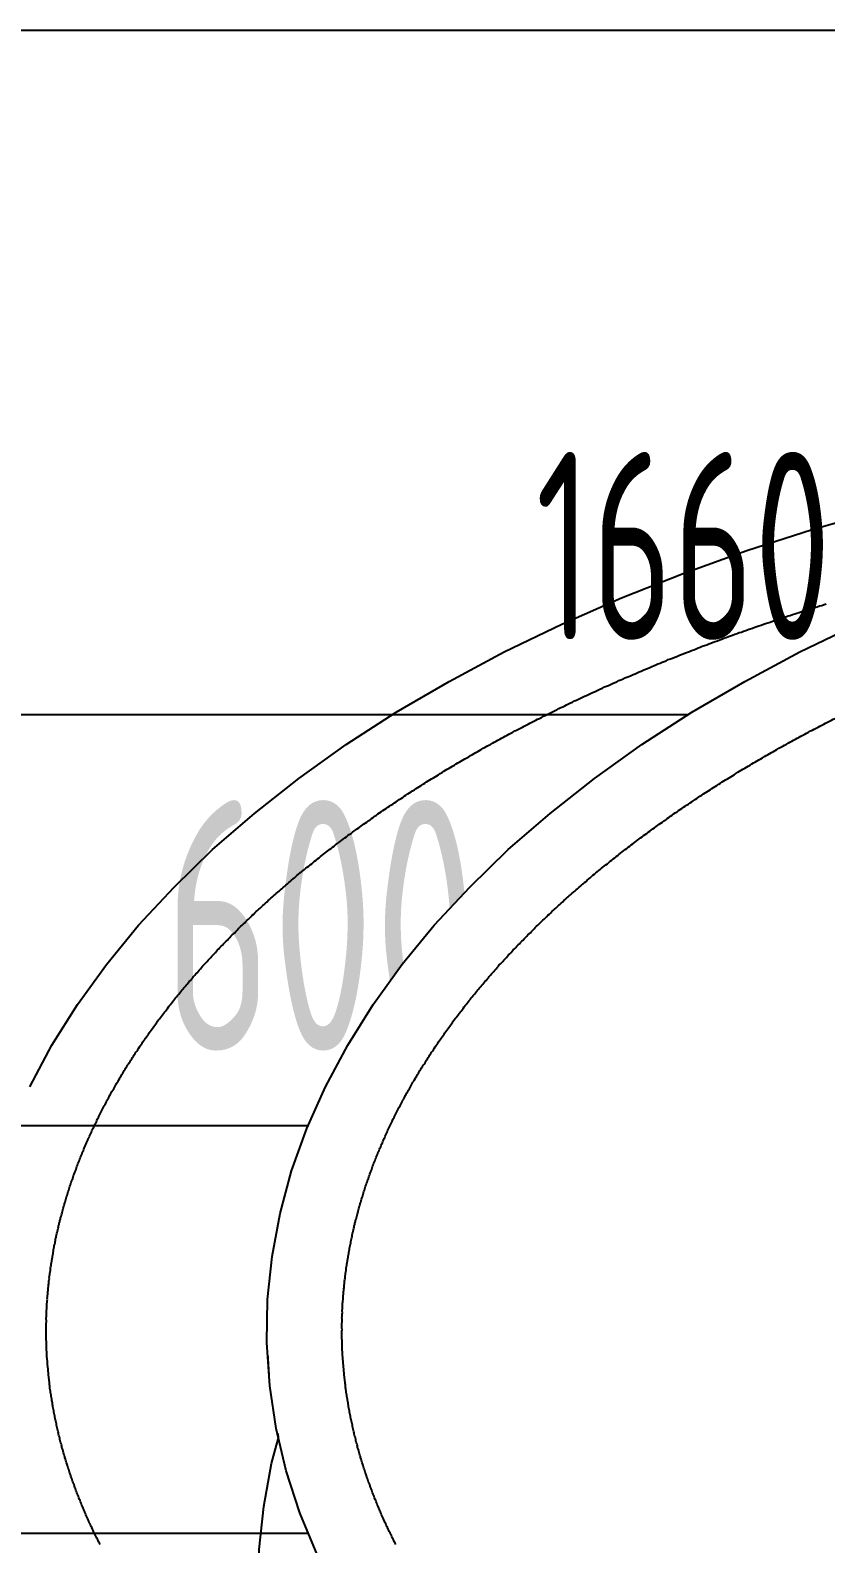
# Model space of a CAD drawing. Header units: millimetres. Extents: x -187744 to 2148, y -49419 to 6550.
# Drawn here: x -7731 to -7414, y -13416 to -12811 of the extents above; entities that cross this region are included whole.
import ezdxf

# ---------------------------------------------------------------- set-up
doc = ezdxf.new("R2010")
doc.units = ezdxf.units.MM
doc.header["$LTSCALE"] = 1000
doc.header["$MEASUREMENT"] = 0
doc.set_wipeout_variables(frame=1)
doc.linetypes.add('DASH', pattern=[0.35, 0.25, -0.1])
doc.layers.get('Defpoints').update_dxf_attribs({"color": 136})
for name, color, linetype in [('BS-FURN', 250, 'DASH'), ('FC-DIM-1', 50, 'Continuous'), ('FC-FLOOR', 138, 'Continuous'), ('FF-FURN', 51, 'Continuous'), ('RC-DIM-2', 50, 'Continuous')]:
    doc.layers.add(name, color=color, linetype=linetype)
doc.styles.add('H-DIM', font='archs.shx', dxfattribs={"width": 0.7})
doc.dimstyles.new('H_DIM_1', dxfattribs={"dimscale": 0, "dimtxt": 2.5, "dimasz": 0.8, "dimexe": 2, "dimexo": 1.5, "dimgap": 0.6, "dimtad": 1, "dimdec": 0, "dimzin": 12, "dimdsep": 46, "dimtxsty": 'H-DIM', "dimblk": 'ARCHTICK', "dimcen": 0.125, "dimclrd": 44, "dimclre": 44, "dimclrt": 50, "dimadec": 0, "dimazin": 0, "dimtfac": 1, "dimtdec": 0, "dimtix": 1, "dimtmove": 2, "dimatfit": 3, "dimldrblk": 'ARCHTICK', "dimfxl": 1, "dimtvp": 1, "dimtolj": 1, "dimtzin": 0, "dimarcsym": 0})

# ---------------------------------------------------------------- blocks, each defined once
blk = doc.blocks.new('fdgfdsgf')
blk.add_wipeout([(90771.3, 14802.8), (90736.93, 14802.73), (90668.6, 14799.2), (90610.8, 14792.5), (90554.5, 14782.5), (90500.1, 14769.4), (90473.8, 14761.7), (90399.2, 14734.1), (90376, 14723.5), (90332.3, 14700.5), (90312, 14688), (90283.75, 14668.25), (90257.7, 14647.4), (90234.7, 14625.45), (90220.8, 14610.3), (90191.7, 14570.9), (90178.5, 14546.3), (90168.1, 14521.3), (90161.3, 14495.8), (90156.95, 14461.6), (90161.3, 14410.15), (90168.1, 14384.7), (90178.5, 14359.65), (90187.05, 14343.25), (90202.3, 14319.1), (90214.2, 14303.3), (90220.8, 14295.65), (90234.7, 14280.55), (90249.85, 14265.8), (90283.75, 14237.75), (90332.3, 14205.5), (90364.85, 14188.05), (90387.6, 14177.15), (90423.3, 14162), (90473.8, 14144.3), (90513.55, 14133.1), (90568.45, 14120.8), (90625.15, 14111.6), (90683.2, 14105.75), (90712.5, 14104.05), (90756.6, 14103), (90786, 14103.4), (90830, 14105.75), (90873.6, 14109.7), (90916.6, 14115.8), (90958.7, 14123.5), (90999.65, 14133.1), (91052.25, 14148.55), (91089.9, 14162), (91125.6, 14177.15), (91154.94, 14191.39), (91180.9, 14205.5), (91210.8, 14224.45), (91238.5, 14244.5), (91255.5, 14258.5), (91278.45, 14280.55), (91299, 14303.3), (91310.9, 14319.1), (91330.8, 14351.4), (91347.6, 14393.15), (91355.9, 14435.8), (91355.9, 14470.2), (91345.1, 14521.3), (91326.15, 14562.75), (91310.9, 14586.9), (91285.7, 14618), (91238.5, 14661.5), (91210.8, 14681.5), (91180.17, 14700.9), (91125.6, 14728.8), (91065.1, 14753.2), (91013.1, 14769.4), (90916.6, 14790.2), (90859.1, 14797.75), (90805.18, 14801.75), (90756.6, 14803)])
blk.add_polyline3d([(90174.6, 14538, 0), (90168.1, 14521.3, 0), (90163.1, 14504.3, 0), (90159.5, 14487.3, 0), (90157.3, 14470.2, 0), (90156.6, 14453, 0), (90157.3, 14435.8, 0), (90159.5, 14418.7, 0), (90163.1, 14401.6, 0), (90168.1, 14384.7, 0), (90174.6, 14367.9, 0), (90182.4, 14351.4, 0), (90191.7, 14335.1, 0), (90202.3, 14319.1, 0), (90214.2, 14303.3, 0), (90227.4, 14288, 0), (90242, 14273.1, 0), (90257.7, 14258.5, 0), (90274.7, 14244.5, 0), (90292.8, 14231, 0), (90312, 14217.9, 0), (90332.3, 14205.5, 0), (90353.7, 14193.7, 0), (90376, 14182.4, 0), (90399.2, 14171.9, 0)])
at = {"color": 57}
blk.add_polyline3d([(90206.1, 14534.8, 0), (90205.8, 14534.3, 0), (90205.6, 14533.8, 0), (90205.3, 14533.2, 0), (90205.1, 14532.7, 0), (90204.8, 14532.2, 0), (90204.6, 14531.7, 0), (90204.4, 14531.2, 0), (90204.1, 14530.6, 0), (90203.9, 14530.1, 0), (90203.6, 14529.6, 0), (90203.4, 14529.1, 0), (90203.2, 14528.6, 0), (90202.9, 14528, 0), (90202.7, 14527.5, 0), (90202.5, 14527, 0), (90202.3, 14526.5, 0), (90202, 14526, 0), (90201.8, 14525.4, 0), (90201.6, 14524.9, 0), (90201.4, 14524.4, 0), (90201.2, 14523.9, 0), (90200.9, 14523.4, 0), (90200.7, 14522.8, 0), (90200.5, 14522.3, 0), (90200.3, 14521.8, 0), (90200.1, 14521.3, 0), (90199.9, 14520.7, 0), (90199.7, 14520.2, 0), (90199.5, 14519.7, 0), (90199.3, 14519.2, 0), (90199.1, 14518.7, 0), (90198.9, 14518.1, 0), (90198.7, 14517.6, 0), (90198.5, 14517.1, 0), (90198.3, 14516.6, 0), (90198.1, 14516, 0), (90197.9, 14515.5, 0), (90197.7, 14515, 0), (90197.5, 14514.5, 0), (90197.3, 14514, 0), (90197.2, 14513.4, 0), (90197, 14512.9, 0), (90196.8, 14512.4, 0), (90196.6, 14511.9, 0), (90196.4, 14511.3, 0), (90196.3, 14510.8, 0), (90196.1, 14510.3, 0), (90195.9, 14509.8, 0), (90195.7, 14509.3, 0), (90195.6, 14508.7, 0), (90195.4, 14508.2, 0), (90195.2, 14507.7, 0), (90195.1, 14507.2, 0), (90194.9, 14506.6, 0), (90194.7, 14506.1, 0), (90194.6, 14505.6, 0), (90194.4, 14505.1, 0), (90194.3, 14504.6, 0), (90194.1, 14504, 0), (90194, 14503.5, 0), (90193.8, 14503, 0), (90193.7, 14502.5, 0), (90193.5, 14501.9, 0), (90193.4, 14501.4, 0), (90193.2, 14500.9, 0), (90193.1, 14500.4, 0), (90192.9, 14499.8, 0), (90192.8, 14499.3, 0), (90192.6, 14498.8, 0), (90192.5, 14498.3, 0), (90192.4, 14497.8, 0), (90192.2, 14497.2, 0), (90192.1, 14496.7, 0), (90192, 14496.2, 0), (90191.8, 14495.7, 0), (90191.7, 14495.1, 0), (90191.6, 14494.6, 0), (90191.5, 14494.1, 0), (90191.3, 14493.6, 0), (90191.2, 14493, 0), (90191.1, 14492.5, 0), (90191, 14492, 0), (90190.9, 14491.5, 0), (90190.7, 14490.9, 0), (90190.6, 14490.4, 0), (90190.5, 14489.9, 0), (90190.4, 14489.4, 0), (90190.3, 14488.9, 0), (90190.2, 14488.3, 0), (90190.1, 14487.8, 0), (90190, 14487.3, 0), (90189.9, 14486.8, 0), (90189.8, 14486.2, 0), (90189.7, 14485.7, 0), (90189.6, 14485.2, 0), (90189.5, 14484.7, 0), (90189.4, 14484.1, 0), (90189.3, 14483.6, 0), (90189.2, 14483.1, 0), (90189.1, 14482.6, 0), (90189, 14482.1, 0), (90188.9, 14481.5, 0), (90188.9, 14481, 0), (90188.8, 14480.5, 0), (90188.7, 14480, 0), (90188.6, 14479.4, 0), (90188.5, 14478.9, 0), (90188.4, 14478.4, 0), (90188.4, 14477.9, 0), (90188.3, 14477.3, 0), (90188.2, 14476.8, 0), (90188.2, 14476.3, 0), (90188.1, 14475.8, 0), (90188, 14475.2, 0), (90188, 14474.7, 0), (90187.9, 14474.2, 0), (90187.8, 14473.7, 0), (90187.8, 14473.1, 0), (90187.7, 14472.6, 0), (90187.6, 14472.1, 0), (90187.6, 14471.6, 0), (90187.5, 14471.1, 0), (90187.5, 14470.5, 0), (90187.4, 14470, 0), (90187.4, 14469.5, 0), (90187.3, 14469, 0), (90187.3, 14468.4, 0), (90187.2, 14467.9, 0), (90187.2, 14467.4, 0), (90187.1, 14466.9, 0), (90187.1, 14466.3, 0), (90187.1, 14465.8, 0), (90187, 14465.3, 0), (90187, 14464.8, 0), (90187, 14464.2, 0), (90186.9, 14463.7, 0), (90186.9, 14463.2, 0), (90186.9, 14462.7, 0), (90186.8, 14462.2, 0), (90186.8, 14461.6, 0), (90186.8, 14461.1, 0), (90186.8, 14460.6, 0), (90186.7, 14460.1, 0), (90186.7, 14459.5, 0), (90186.7, 14459, 0), (90186.7, 14458.5, 0), (90186.7, 14458, 0), (90186.7, 14457.4, 0), (90186.6, 14456.9, 0), (90186.6, 14456.4, 0), (90186.6, 14455.9, 0), (90186.6, 14455.3, 0), (90186.6, 14454.8, 0), (90186.6, 14454.3, 0), (90186.6, 14453.8, 0), (90186.6, 14453.3, 0), (90186.6, 14452.7, 0), (90186.6, 14452.2, 0), (90186.6, 14451.7, 0), (90186.6, 14451.2, 0), (90186.6, 14450.6, 0), (90186.6, 14450.1, 0), (90186.6, 14449.6, 0), (90186.6, 14449.1, 0), (90186.7, 14448.5, 0), (90186.7, 14448, 0), (90186.7, 14447.5, 0), (90186.7, 14447, 0), (90186.7, 14446.4, 0), (90186.7, 14445.9, 0), (90186.8, 14445.4, 0), (90186.8, 14444.9, 0), (90186.8, 14444.4, 0), (90186.8, 14443.8, 0), (90186.9, 14443.3, 0), (90186.9, 14442.8, 0), (90186.9, 14442.3, 0), (90187, 14441.7, 0), (90187, 14441.2, 0), (90187, 14440.7, 0), (90187.1, 14440.2, 0), (90187.1, 14439.6, 0), (90187.1, 14439.1, 0), (90187.2, 14438.6, 0), (90187.2, 14438.1, 0), (90187.3, 14437.5, 0), (90187.3, 14437, 0), (90187.4, 14436.5, 0), (90187.4, 14436, 0), (90187.5, 14435.5, 0), (90187.5, 14434.9, 0), (90187.6, 14434.4, 0), (90187.6, 14433.9, 0), (90187.7, 14433.4, 0), (90187.8, 14432.8, 0), (90187.8, 14432.3, 0), (90187.9, 14431.8, 0), (90188, 14431.3, 0), (90188, 14430.7, 0), (90188.1, 14430.2, 0), (90188.2, 14429.7, 0), (90188.2, 14429.2, 0), (90188.3, 14428.6, 0), (90188.4, 14428.1, 0), (90188.4, 14427.6, 0), (90188.5, 14427.1, 0), (90188.6, 14426.6, 0), (90188.7, 14426, 0), (90188.8, 14425.5, 0), (90188.9, 14425, 0), (90188.9, 14424.5, 0), (90189, 14423.9, 0), (90189.1, 14423.4, 0), (90189.2, 14422.9, 0), (90189.3, 14422.4, 0), (90189.4, 14421.8, 0), (90189.5, 14421.3, 0), (90189.6, 14420.8, 0), (90189.7, 14420.3, 0), (90189.8, 14419.7, 0), (90189.9, 14419.2, 0), (90190, 14418.7, 0), (90190.1, 14418.2, 0), (90190.2, 14417.7, 0), (90190.3, 14417.1, 0), (90190.4, 14416.6, 0), (90190.5, 14416.1, 0), (90190.6, 14415.6, 0), (90190.7, 14415, 0), (90190.9, 14414.5, 0), (90191, 14414, 0), (90191.1, 14413.5, 0), (90191.2, 14412.9, 0), (90191.3, 14412.4, 0), (90191.5, 14411.9, 0), (90191.6, 14411.4, 0), (90191.7, 14410.8, 0), (90191.8, 14410.3, 0), (90192, 14409.8, 0), (90192.1, 14409.3, 0), (90192.2, 14408.8, 0), (90192.4, 14408.2, 0), (90192.5, 14407.7, 0), (90192.6, 14407.2, 0), (90192.8, 14406.7, 0), (90192.9, 14406.1, 0), (90193.1, 14405.6, 0), (90193.2, 14405.1, 0), (90193.4, 14404.6, 0), (90193.5, 14404, 0), (90193.7, 14403.5, 0), (90193.8, 14403, 0), (90194, 14402.5, 0), (90194.1, 14402, 0), (90194.3, 14401.4, 0), (90194.4, 14400.9, 0), (90194.6, 14400.4, 0), (90194.7, 14399.9, 0), (90194.9, 14399.3, 0), (90195.1, 14398.8, 0), (90195.2, 14398.3, 0), (90195.4, 14397.8, 0), (90195.6, 14397.3, 0), (90195.7, 14396.7, 0), (90195.9, 14396.2, 0), (90196.1, 14395.7, 0), (90196.3, 14395.2, 0), (90196.4, 14394.6, 0), (90196.6, 14394.1, 0), (90196.8, 14393.6, 0), (90197, 14393.1, 0), (90197.2, 14392.5, 0), (90197.3, 14392, 0), (90197.5, 14391.5, 0), (90197.7, 14391, 0), (90197.9, 14390.5, 0), (90198.1, 14389.9, 0), (90198.3, 14389.4, 0), (90198.5, 14388.9, 0), (90198.7, 14388.4, 0), (90198.9, 14387.8, 0), (90199.1, 14387.3, 0), (90199.3, 14386.8, 0), (90199.5, 14386.3, 0), (90199.7, 14385.8, 0), (90199.9, 14385.2, 0), (90200.1, 14384.7, 0), (90200.3, 14384.2, 0), (90200.5, 14383.7, 0), (90200.7, 14383.2, 0), (90200.9, 14382.6, 0), (90201.2, 14382.1, 0), (90201.4, 14381.6, 0), (90201.6, 14381.1, 0), (90201.8, 14380.5, 0), (90202, 14380, 0), (90202.3, 14379.5, 0), (90202.5, 14379, 0), (90202.7, 14378.5, 0), (90202.9, 14377.9, 0), (90203.2, 14377.4, 0), (90203.4, 14376.9, 0), (90203.6, 14376.4, 0), (90203.9, 14375.9, 0), (90204.1, 14375.3, 0), (90204.4, 14374.8, 0), (90204.6, 14374.3, 0), (90204.8, 14373.8, 0), (90205.1, 14373.3, 0), (90205.3, 14372.7, 0), (90205.6, 14372.2, 0), (90205.8, 14371.7, 0), (90206.1, 14371.2, 0), (90206.3, 14370.7, 0), (90206.6, 14370.1, 0), (90206.8, 14369.6, 0), (90207.1, 14369.1, 0), (90207.3, 14368.6, 0), (90207.6, 14368.1, 0), (90207.9, 14367.5, 0), (90208.1, 14367, 0), (90208.4, 14366.5, 0), (90208.7, 14366, 0), (90208.9, 14365.5, 0), (90209.2, 14364.9, 0), (90209.5, 14364.4, 0), (90209.7, 14363.9, 0), (90210, 14363.4, 0), (90210.3, 14362.9, 0), (90210.6, 14362.4, 0), (90210.8, 14361.8, 0), (90211.1, 14361.3, 0), (90211.4, 14360.8, 0), (90211.7, 14360.3, 0), (90212, 14359.8, 0), (90212.3, 14359.3, 0), (90212.6, 14358.7, 0), (90212.9, 14358.2, 0), (90213.1, 14357.7, 0), (90213.4, 14357.2, 0), (90213.7, 14356.7, 0), (90214, 14356.2, 0), (90214.3, 14355.6, 0), (90214.6, 14355.1, 0), (90214.9, 14354.6, 0), (90215.2, 14354.1, 0), (90215.5, 14353.6, 0), (90215.9, 14353.1, 0), (90216.2, 14352.5, 0), (90216.5, 14352, 0), (90216.8, 14351.5, 0), (90217.1, 14351, 0), (90217.4, 14350.5, 0), (90217.7, 14350, 0), (90218.1, 14349.5, 0), (90218.4, 14348.9, 0), (90218.7, 14348.4, 0), (90219, 14347.9, 0), (90219.3, 14347.4, 0), (90219.7, 14346.9, 0), (90220, 14346.4, 0), (90220.3, 14345.9, 0), (90220.7, 14345.3, 0), (90221, 14344.8, 0), (90221.3, 14344.3, 0), (90221.7, 14343.8, 0), (90222, 14343.3, 0), (90222.4, 14342.8, 0), (90222.7, 14342.3, 0), (90223, 14341.8, 0), (90223.4, 14341.2, 0), (90223.7, 14340.7, 0), (90224.1, 14340.2, 0), (90224.4, 14339.7, 0), (90224.8, 14339.2, 0), (90225.1, 14338.7, 0), (90225.5, 14338.2, 0), (90225.9, 14337.7, 0), (90226.2, 14337.2, 0), (90226.6, 14336.6, 0), (90226.9, 14336.1, 0), (90227.3, 14335.6, 0), (90227.7, 14335.1, 0), (90228, 14334.6, 0), (90228.4, 14334.1, 0), (90228.8, 14333.6, 0), (90229.1, 14333.1, 0), (90229.5, 14332.6, 0), (90229.9, 14332.1, 0), (90230.3, 14331.6, 0), (90230.6, 14331, 0), (90231, 14330.5, 0), (90231.4, 14330, 0), (90231.8, 14329.5, 0), (90232.2, 14329, 0), (90232.6, 14328.5, 0), (90232.9, 14328, 0), (90233.3, 14327.5, 0), (90233.7, 14327, 0), (90234.1, 14326.5, 0), (90234.5, 14326, 0), (90234.9, 14325.5, 0), (90235.3, 14325, 0), (90235.7, 14324.5, 0), (90236.1, 14324, 0), (90236.5, 14323.5, 0), (90236.9, 14323, 0), (90237.3, 14322.5, 0), (90237.7, 14322, 0), (90238.1, 14321.5, 0), (90238.6, 14320.9, 0), (90239, 14320.4, 0), (90239.4, 14319.9, 0), (90239.8, 14319.4, 0), (90240.2, 14318.9, 0), (90240.6, 14318.4, 0), (90241.1, 14317.9, 0), (90241.5, 14317.4, 0), (90241.9, 14316.9, 0), (90242.3, 14316.4, 0), (90242.8, 14315.9, 0), (90243.2, 14315.4, 0), (90243.6, 14314.9, 0), (90244.1, 14314.4, 0), (90244.5, 14313.9, 0), (90244.9, 14313.4, 0), (90245.4, 14312.9, 0), (90245.8, 14312.4, 0), (90246.2, 14312, 0), (90246.7, 14311.5, 0), (90247.1, 14311, 0), (90247.6, 14310.5, 0), (90248, 14310, 0), (90248.5, 14309.5, 0), (90248.9, 14309, 0), (90249.4, 14308.5, 0), (90249.8, 14308, 0), (90250.3, 14307.5, 0), (90250.7, 14307, 0), (90251.2, 14306.5, 0), (90251.7, 14306, 0), (90252.1, 14305.5, 0), (90252.6, 14305, 0), (90253, 14304.5, 0), (90253.5, 14304, 0), (90254, 14303.5, 0), (90254.4, 14303.1, 0), (90254.9, 14302.6, 0), (90255.4, 14302.1, 0), (90255.9, 14301.6, 0), (90256.3, 14301.1, 0), (90256.8, 14300.6, 0), (90257.3, 14300.1, 0), (90257.8, 14299.6, 0), (90258.3, 14299.1, 0), (90258.7, 14298.6, 0), (90259.2, 14298.2, 0), (90259.7, 14297.7, 0), (90260.2, 14297.2, 0), (90260.7, 14296.7, 0), (90261.2, 14296.2, 0), (90261.7, 14295.7, 0), (90262.2, 14295.2, 0), (90262.7, 14294.8, 0), (90263.2, 14294.3, 0), (90263.7, 14293.8, 0), (90264.2, 14293.3, 0), (90264.7, 14292.8, 0), (90265.2, 14292.3, 0), (90265.7, 14291.9, 0), (90266.2, 14291.4, 0), (90266.7, 14290.9, 0), (90267.2, 14290.4, 0), (90267.7, 14289.9, 0), (90268.2, 14289.4, 0), (90268.8, 14289, 0), (90269.3, 14288.5, 0), (90269.8, 14288, 0), (90270.3, 14287.5, 0), (90270.8, 14287, 0), (90271.4, 14286.6, 0), (90271.9, 14286.1, 0), (90272.4, 14285.6, 0), (90272.9, 14285.1, 0), (90273.5, 14284.7, 0), (90274, 14284.2, 0), (90274.5, 14283.7, 0), (90275.1, 14283.2, 0), (90275.6, 14282.8, 0), (90276.1, 14282.3, 0), (90276.7, 14281.8, 0), (90277.2, 14281.3, 0), (90277.8, 14280.9, 0), (90278.3, 14280.4, 0), (90278.9, 14279.9, 0), (90279.4, 14279.4, 0), (90279.9, 14279, 0), (90280.5, 14278.5, 0), (90281.1, 14278, 0), (90281.6, 14277.6, 0), (90282.2, 14277.1, 0), (90282.7, 14276.6, 0), (90283.3, 14276.2, 0), (90283.8, 14275.7, 0), (90284.4, 14275.2, 0), (90285, 14274.8, 0), (90285.5, 14274.3, 0), (90286.1, 14273.8, 0), (90286.6, 14273.4, 0), (90287.2, 14272.9, 0), (90287.8, 14272.4, 0), (90288.4, 14272, 0), (90288.9, 14271.5, 0), (90289.5, 14271, 0), (90290.1, 14270.6, 0), (90290.7, 14270.1, 0), (90291.2, 14269.6, 0), (90291.8, 14269.2, 0), (90292.4, 14268.7, 0), (90293, 14268.3, 0), (90293.6, 14267.8, 0), (90294.2, 14267.3, 0), (90294.7, 14266.9, 0), (90295.3, 14266.4, 0), (90295.9, 14266, 0), (90296.5, 14265.5, 0), (90297.1, 14265.1, 0), (90297.7, 14264.6, 0), (90298.3, 14264.1, 0), (90298.9, 14263.7, 0), (90299.5, 14263.2, 0), (90300.1, 14262.8, 0), (90300.7, 14262.3, 0), (90301.3, 14261.9, 0), (90301.9, 14261.4, 0), (90302.5, 14261, 0), (90303.1, 14260.5, 0), (90303.7, 14260.1, 0), (90304.4, 14259.6, 0), (90305, 14259.2, 0), (90305.6, 14258.7, 0), (90306.2, 14258.3, 0), (90306.8, 14257.8, 0), (90307.4, 14257.4, 0), (90308.1, 14256.9, 0), (90308.7, 14256.5, 0), (90309.3, 14256, 0), (90309.9, 14255.6, 0), (90310.6, 14255.1, 0), (90311.2, 14254.7, 0), (90311.8, 14254.2, 0), (90312.4, 14253.8, 0), (90313.1, 14253.4, 0), (90313.7, 14252.9, 0), (90314.3, 14252.5, 0), (90315, 14252, 0), (90315.6, 14251.6, 0), (90316.3, 14251.2, 0), (90316.9, 14250.7, 0), (90317.5, 14250.3, 0), (90318.2, 14249.8, 0), (90318.8, 14249.4, 0), (90319.5, 14249, 0), (90320.1, 14248.5, 0), (90320.8, 14248.1, 0), (90321.4, 14247.7, 0), (90322.1, 14247.2, 0), (90322.7, 14246.8, 0), (90323.4, 14246.4, 0), (90324, 14245.9, 0), (90324.7, 14245.5, 0), (90325.4, 14245.1, 0), (90326, 14244.6, 0), (90326.7, 14244.2, 0), (90327.3, 14243.8, 0), (90328, 14243.3, 0), (90328.7, 14242.9, 0), (90329.3, 14242.5, 0), (90330, 14242.1, 0), (90330.7, 14241.6, 0), (90331.4, 14241.2, 0), (90332, 14240.8, 0), (90332.7, 14240.3, 0), (90333.4, 14239.9, 0), (90334.1, 14239.5, 0), (90334.7, 14239.1, 0), (90335.4, 14238.7, 0), (90336.1, 14238.2, 0), (90336.8, 14237.8, 0), (90337.5, 14237.4, 0), (90338.1, 14237, 0), (90338.8, 14236.6, 0), (90339.5, 14236.1, 0), (90340.2, 14235.7, 0), (90340.9, 14235.3, 0), (90341.6, 14234.9, 0), (90342.3, 14234.5, 0), (90343, 14234.1, 0), (90343.7, 14233.6, 0), (90344.4, 14233.2, 0), (90345.1, 14232.8, 0), (90345.8, 14232.4, 0), (90346.5, 14232, 0), (90347.2, 14231.6, 0), (90347.9, 14231.2, 0), (90348.6, 14230.8, 0), (90349.3, 14230.3, 0), (90350, 14229.9, 0), (90350.7, 14229.5, 0), (90351.4, 14229.1, 0), (90352.1, 14228.7, 0), (90352.9, 14228.3, 0), (90353.6, 14227.9, 0), (90354.3, 14227.5, 0), (90355, 14227.1, 0), (90355.7, 14226.7, 0), (90356.4, 14226.3, 0), (90357.2, 14225.9, 0), (90357.9, 14225.5, 0), (90358.6, 14225.1, 0), (90359.3, 14224.7, 0), (90360.1, 14224.3, 0), (90360.8, 14223.9, 0), (90361.5, 14223.5, 0), (90362.3, 14223.1, 0), (90363, 14222.7, 0), (90363.7, 14222.3, 0), (90364.5, 14221.9, 0), (90365.2, 14221.5, 0), (90365.9, 14221.1, 0), (90366.7, 14220.7, 0), (90367.4, 14220.3, 0), (90368.2, 14219.9, 0), (90368.9, 14219.5, 0), (90369.6, 14219.2, 0), (90370.4, 14218.8, 0), (90371.1, 14218.4, 0), (90371.9, 14218, 0), (90372.6, 14217.6, 0), (90373.4, 14217.2, 0), (90374.1, 14216.8, 0), (90374.9, 14216.4, 0), (90375.6, 14216.1, 0), (90376.4, 14215.7, 0), (90377.1, 14215.3, 0), (90377.9, 14214.9, 0), (90378.7, 14214.5, 0), (90379.4, 14214.1, 0), (90380.2, 14213.8, 0), (90380.9, 14213.4, 0), (90381.7, 14213, 0), (90382.5, 14212.6, 0), (90383.2, 14212.3, 0), (90384, 14211.9, 0), (90384.8, 14211.5, 0), (90385.5, 14211.1, 0), (90386.3, 14210.7, 0), (90387.1, 14210.4, 0), (90387.9, 14210, 0), (90388.6, 14209.6, 0), (90389.4, 14209.3, 0)], dxfattribs=at)
blk = doc.blocks.new('_ArchTick')
at = {"color": 0, "linetype": 'ByBlock', "const_width": 0.4}
blk.add_lwpolyline([(-0.5, -0.5), (0.5, 0.5)], dxfattribs=at)
blk = doc.blocks.new('*D118')
at = {"layer": 'Defpoints', "color": 0, "linetype": 'ByBlock', "transparency": 16777216}
for p in [(-8300.36, -13084.81), (-8300.36, -13411.46), (-6640.36, -13411.46)]:
    blk.add_point(p, dxfattribs=at)
at = {"layer": 'RC-DIM-2', "color": 44, "linetype": 'ByBlock', "lineweight": -2, "transparency": 16777216}
for p, q in [((-8300.36, -13336.46), (-8300.36, -12984.81)), ((-6640.36, -13336.46), (-6640.36, -12984.81)), ((-6640.36, -13084.81), (-8300.36, -13084.81))]:
    blk.add_line(p, q, dxfattribs=at)
at = {"layer": 'RC-DIM-2', "color": 44, "linetype": 'ByBlock', "lineweight": -2, "transparency": 16777216, "xscale": 40.00000000000002, "yscale": 40.00000000000002, "zscale": 40.00000000000002, "rotation": 180}
blk.add_blockref('_ArchTick', (-8300.36, -13084.81), dxfattribs=at)
at = {"layer": 'RC-DIM-2', "color": 44, "linetype": 'ByBlock', "lineweight": -2, "transparency": 16777216, "xscale": 40.00000000000002, "yscale": 40.00000000000002, "zscale": 40.00000000000002}
blk.add_blockref('_ArchTick', (-6640.36, -13084.81), dxfattribs=at)
at = {"layer": 'RC-DIM-2', "color": 50, "linetype": 'ByBlock', "transparency": 16777216, "insert": (-7470.36, -13017.31), "char_height": 75, "attachment_point": 5, "style": 'H-DIM'}
blk.add_mtext('\\A1;1660', dxfattribs=at)
blk = doc.blocks.new('*D352')
at = {"layer": 'Defpoints', "color": 0, "transparency": 16777216}
for p in [(-7915.36, -13248.82), (-7915.36, -13411.46), (-7315.36, -13411.46)]:
    blk.add_point(p, dxfattribs=at)
at = {"layer": 'FC-DIM-1', "color": 44, "lineweight": -2, "transparency": 16777216}
for p, q in [((-7915.36, -13336.46), (-7915.36, -13148.82)), ((-7315.36, -13336.46), (-7315.36, -13148.82)), ((-7315.36, -13248.82), (-7915.36, -13248.82))]:
    blk.add_line(p, q, dxfattribs=at)
at = {"layer": 'FC-DIM-1', "color": 44, "lineweight": -2, "transparency": 16777216, "xscale": 40.00000000000002, "yscale": 40.00000000000002, "zscale": 40.00000000000002, "rotation": 180}
blk.add_blockref('_ArchTick', (-7915.36, -13248.82), dxfattribs=at)
at = {"layer": 'FC-DIM-1', "color": 44, "lineweight": -2, "transparency": 16777216, "xscale": 40.00000000000002, "yscale": 40.00000000000002, "zscale": 40.00000000000002}
blk.add_blockref('_ArchTick', (-7315.36, -13248.82), dxfattribs=at)
at = {"layer": 'FC-DIM-1', "color": 50, "transparency": 16777216, "insert": (-7615.36, -13168.82), "char_height": 100, "attachment_point": 5, "style": 'H-DIM'}
blk.add_mtext('\\A1;600', dxfattribs=at)
blk = doc.blocks.new('A$C5A535B59')
at = {"layer": 'BS-FURN', "ltscale": 0.5}
for points in [[(929.19, 1627.86, 0), (938.09, 1644.38, 0), (948.3, 1660.63, 0), (959.82, 1676.71, 0), (972.65, 1692.33, 0), (986.88, 1707.58, 0), (1002.22, 1722.55, 0), (1018.88, 1736.96, 0), (1036.65, 1750.89, 0), (1055.53, 1764.45, 0), (1075.52, 1777.34, 0), (1096.63, 1789.65, 0), (1118.65, 1801.48, 0), (1141.59, 1812.54, 0), (1165.45, 1823.02, 0), (1190.02, 1832.82, 0), (1215.5, 1841.93, 0), (1241.61, 1850.27, 0), (1268.33, 1857.91, 0)], [(957.31, 1445.09, 0), (957, 1445.58, 0), (956.79, 1446.07, 0), (956.47, 1446.67, 0), (956.26, 1447.16, 0), (955.95, 1447.65, 0), (955.74, 1448.15, 0), (955.52, 1448.64, 0), (955.21, 1449.24, 0), (955, 1449.73, 0), (954.68, 1450.22, 0), (954.47, 1450.72, 0), (954.26, 1451.21, 0), (953.95, 1451.81, 0), (953.73, 1452.3, 0), (953.52, 1452.8, 0), (953.31, 1453.29, 0), (953, 1453.78, 0), (952.78, 1454.38, 0), (952.57, 1454.87, 0), (952.36, 1455.37, 0), (952.15, 1455.86, 0), (951.84, 1456.36, 0), (951.62, 1456.95, 0), (951.41, 1457.45, 0), (951.2, 1457.94, 0), (950.99, 1458.44, 0), (950.77, 1459.03, 0), (950.56, 1459.53, 0), (950.35, 1460.02, 0), (950.13, 1460.52, 0), (949.92, 1461.01, 0), (949.71, 1461.61, 0), (949.5, 1462.1, 0), (949.28, 1462.6, 0), (949.07, 1463.09, 0), (948.86, 1463.69, 0), (948.65, 1464.18, 0), (948.43, 1464.68, 0), (948.22, 1465.17, 0), (948.01, 1465.67, 0), (947.9, 1466.26, 0), (947.68, 1466.76, 0), (947.47, 1467.25, 0), (947.26, 1467.75, 0), (947.05, 1468.34, 0), (946.93, 1468.84, 0), (946.72, 1469.34, 0), (946.51, 1469.83, 0), (946.3, 1470.33, 0), (946.18, 1470.92, 0), (945.97, 1471.42, 0), (945.76, 1471.91, 0), (945.65, 1472.41, 0), (945.43, 1473.01, 0), (945.22, 1473.5, 0), (945.11, 1474, 0), (944.9, 1474.49, 0), (944.78, 1474.99, 0), (944.57, 1475.59, 0), (944.46, 1476.08, 0), (944.25, 1476.58, 0), (944.13, 1477.08, 0), (943.92, 1477.67, 0), (943.81, 1478.17, 0), (943.59, 1478.66, 0), (943.48, 1479.16, 0), (943.27, 1479.76, 0), (943.16, 1480.25, 0), (942.94, 1480.75, 0), (942.83, 1481.25, 0), (942.72, 1481.74, 0), (942.51, 1482.34, 0), (942.39, 1482.84, 0), (942.28, 1483.33, 0), (942.07, 1483.83, 0), (941.96, 1484.43, 0), (941.84, 1484.92, 0), (941.73, 1485.42, 0), (941.52, 1485.92, 0), (941.4, 1486.51, 0), (941.29, 1487.01, 0), (941.18, 1487.51, 0), (941.07, 1488.01, 0), (940.85, 1488.6, 0), (940.74, 1489.1, 0), (940.63, 1489.6, 0), (940.52, 1490.09, 0), (940.41, 1490.59, 0), (940.29, 1491.19, 0), (940.18, 1491.69, 0), (940.07, 1492.18, 0), (939.96, 1492.68, 0), (939.84, 1493.28, 0), (939.73, 1493.78, 0), (939.62, 1494.27, 0), (939.51, 1494.77, 0), (939.39, 1495.37, 0), (939.28, 1495.86, 0), (939.17, 1496.36, 0), (939.05, 1496.86, 0), (938.94, 1497.36, 0), (938.83, 1497.95, 0), (938.82, 1498.45, 0), (938.7, 1498.95, 0), (938.59, 1499.45, 0), (938.48, 1500.05, 0), (938.37, 1500.54, 0), (938.25, 1501.04, 0), (938.24, 1501.54, 0), (938.13, 1502.14, 0), (938.01, 1502.64, 0), (938, 1503.14, 0), (937.89, 1503.63, 0), (937.78, 1504.23, 0), (937.76, 1504.73, 0), (937.65, 1505.23, 0), (937.54, 1505.73, 0), (937.53, 1506.33, 0), (937.41, 1506.82, 0), (937.3, 1507.32, 0), (937.29, 1507.82, 0), (937.18, 1508.32, 0), (937.16, 1508.92, 0), (937.05, 1509.41, 0), (937.04, 1509.91, 0), (936.93, 1510.41, 0), (936.91, 1511.01, 0), (936.8, 1511.51, 0), (936.79, 1512.01, 0), (936.68, 1512.51, 0), (936.66, 1513.11, 0), (936.65, 1513.61, 0), (936.54, 1514.1, 0), (936.53, 1514.6, 0), (936.51, 1515.2, 0), (936.4, 1515.7, 0), (936.39, 1516.2, 0), (936.37, 1516.7, 0), (936.26, 1517.2, 0), (936.25, 1517.8, 0), (936.24, 1518.3, 0), (936.22, 1518.8, 0), (936.11, 1519.3, 0), (936.1, 1519.9, 0), (936.09, 1520.39, 0), (936.07, 1520.89, 0), (936.06, 1521.39, 0), (936.05, 1521.99, 0), (935.93, 1522.49, 0), (935.92, 1522.99, 0), (935.91, 1523.49, 0), (935.9, 1524.09, 0), (935.88, 1524.59, 0), (935.87, 1525.09, 0), (935.86, 1525.59, 0), (935.85, 1526.09, 0), (935.83, 1526.69, 0), (935.82, 1527.19, 0), (935.81, 1527.69, 0), (935.8, 1528.19, 0), (935.78, 1528.79, 0), (935.77, 1529.29, 0), (935.76, 1529.79, 0), (935.75, 1530.29, 0), (935.83, 1530.89, 0), (935.82, 1531.39, 0), (935.81, 1531.89, 0), (935.8, 1532.39, 0), (935.78, 1532.99, 0), (935.77, 1533.49, 0), (935.86, 1533.99, 0), (935.85, 1534.49, 0), (935.83, 1534.99, 0), (935.82, 1535.59, 0), (935.91, 1536.1, 0), (935.89, 1536.59, 0), (935.88, 1537.09, 0), (935.97, 1537.7, 0), (935.96, 1538.2, 0), (935.94, 1538.7, 0), (936.03, 1539.2, 0), (936.02, 1539.8, 0), (936, 1540.3, 0), (936.09, 1540.8, 0), (936.08, 1541.3, 0), (936.17, 1541.9, 0), (936.15, 1542.4, 0), (936.24, 1542.91, 0), (936.23, 1543.41, 0), (936.32, 1543.91, 0), (936.3, 1544.51, 0), (936.39, 1545.01, 0), (936.38, 1545.51, 0), (936.47, 1546.01, 0), (936.55, 1546.61, 0), (936.54, 1547.11, 0), (936.63, 1547.62, 0), (936.72, 1548.12, 0), (936.7, 1548.72, 0), (936.79, 1549.22, 0), (936.88, 1549.72, 0), (936.87, 1550.22, 0), (936.95, 1550.82, 0), (937.04, 1551.33, 0), (937.03, 1551.83, 0), (937.11, 1552.33, 0), (937.2, 1552.83, 0), (937.29, 1553.43, 0), (937.38, 1553.94, 0), (937.46, 1554.44, 0), (937.45, 1554.94, 0), (937.54, 1555.54, 0), (937.63, 1556.04, 0), (937.71, 1556.54, 0), (937.8, 1557.05, 0), (937.89, 1557.65, 0), (937.97, 1558.15, 0), (938.06, 1558.65, 0), (938.15, 1559.16, 0), (938.24, 1559.76, 0), (938.32, 1560.26, 0), (938.41, 1560.76, 0), (938.5, 1561.27, 0), (938.59, 1561.77, 0), (938.67, 1562.37, 0), (938.76, 1562.87, 0), (938.85, 1563.37, 0), (938.94, 1563.88, 0), (939.02, 1564.48, 0), (939.21, 1564.98, 0), (939.3, 1565.49, 0), (939.39, 1565.99, 0), (939.47, 1566.59, 0), (939.56, 1567.09, 0), (939.75, 1567.6, 0), (939.83, 1568.1, 0), (939.92, 1568.7, 0), (940.01, 1569.2, 0), (940.2, 1569.71, 0), (940.28, 1570.21, 0), (940.37, 1570.71, 0), (940.56, 1571.32, 0), (940.65, 1571.82, 0), (940.73, 1572.32, 0), (940.92, 1572.83, 0), (941.01, 1573.43, 0), (941.19, 1573.93, 0), (941.28, 1574.44, 0), (941.47, 1574.94, 0), (941.56, 1575.54, 0), (941.74, 1576.05, 0), (941.83, 1576.55, 0), (942.02, 1577.05, 0), (942.11, 1577.56, 0), (942.29, 1578.16, 0), (942.38, 1578.66, 0), (942.57, 1579.17, 0), (942.66, 1579.67, 0), (942.84, 1580.28, 0), (943.03, 1580.78, 0), (943.12, 1581.28, 0), (943.31, 1581.79, 0), (943.49, 1582.29, 0), (943.58, 1582.89, 0), (943.77, 1583.4, 0), (943.95, 1583.9, 0), (944.14, 1584.41, 0), (944.23, 1585.01, 0), (944.42, 1585.51, 0), (944.6, 1586.02, 0), (944.79, 1586.52, 0), (944.98, 1587.13, 0), (945.06, 1587.63, 0), (945.25, 1588.14, 0), (945.44, 1588.64, 0), (945.63, 1589.15, 0), (945.81, 1589.75, 0), (946, 1590.25, 0), (946.19, 1590.76, 0), (946.38, 1591.26, 0), (946.56, 1591.87, 0), (946.75, 1592.37, 0), (946.94, 1592.88, 0), (947.13, 1593.38, 0), (947.31, 1593.89, 0), (947.5, 1594.49, 0), (947.69, 1595, 0), (947.88, 1595.5, 0), (948.06, 1596.01, 0), (948.25, 1596.51, 0), (948.44, 1597.12, 0), (948.72, 1597.62, 0), (948.91, 1598.13, 0), (949.1, 1598.63, 0), (949.29, 1599.24, 0), (949.47, 1599.74, 0), (949.76, 1600.25, 0), (949.95, 1600.75, 0), (950.14, 1601.26, 0), (950.32, 1601.86, 0), (950.61, 1602.37, 0), (950.8, 1602.87, 0), (950.99, 1603.38, 0), (951.27, 1603.89, 0), (951.46, 1604.49, 0), (951.75, 1605, 0), (951.94, 1605.5, 0), (952.12, 1606.01, 0), (952.41, 1606.51, 0), (952.6, 1607.12, 0), (952.88, 1607.63, 0), (953.07, 1608.13, 0), (953.36, 1608.64, 0), (953.55, 1609.14, 0), (953.83, 1609.75, 0), (954.02, 1610.25, 0), (954.31, 1610.76, 0), (954.5, 1611.27, 0), (954.79, 1611.77, 0), (955.07, 1612.38, 0), (955.26, 1612.88, 0), (955.55, 1613.39, 0), (955.83, 1613.9, 0), (956.02, 1614.4, 0), (956.31, 1615.01, 0), (956.6, 1615.52, 0), (956.78, 1616.02, 0), (957.07, 1616.53, 0), (957.36, 1617.04, 0), (957.65, 1617.54, 0), (957.83, 1618.15, 0), (958.12, 1618.66, 0), (958.41, 1619.16, 0), (958.7, 1619.67, 0), (958.98, 1620.18, 0), (959.27, 1620.68, 0), (959.56, 1621.29, 0), (959.84, 1621.8, 0), (960.03, 1622.3, 0), (960.32, 1622.81, 0), (960.61, 1623.32, 0), (960.9, 1623.82, 0), (961.18, 1624.43, 0), (961.47, 1624.94, 0), (961.76, 1625.45, 0), (962.04, 1625.95, 0), (962.33, 1626.46, 0), (962.72, 1626.97, 0), (963.01, 1627.58, 0), (963.29, 1628.08, 0), (963.58, 1628.59, 0), (963.87, 1629.1, 0), (964.16, 1629.6, 0), (964.45, 1630.11, 0), (964.83, 1630.62, 0), (965.12, 1631.23, 0), (965.41, 1631.74, 0), (965.69, 1632.24, 0), (965.98, 1632.75, 0), (966.37, 1633.26, 0), (966.66, 1633.77, 0), (966.95, 1634.27, 0), (967.33, 1634.88, 0), (967.62, 1635.39, 0), (967.91, 1635.9, 0), (968.29, 1636.41, 0), (968.58, 1636.91, 0), (968.97, 1637.42, 0), (969.26, 1637.93, 0), (969.55, 1638.44, 0), (969.93, 1639.05, 0), (970.22, 1639.55, 0), (970.61, 1640.06, 0), (970.89, 1640.57, 0), (971.28, 1641.08, 0), (971.57, 1641.59, 0), (971.96, 1642.1, 0), (972.35, 1642.61, 0), (972.63, 1643.11, 0), (973.02, 1643.72, 0), (973.31, 1644.23, 0), (973.69, 1644.74, 0), (974.08, 1645.25, 0), (974.37, 1645.76, 0), (974.76, 1646.27, 0), (975.15, 1646.77, 0), (975.43, 1647.28, 0), (975.82, 1647.79, 0), (976.21, 1648.3, 0), (976.6, 1648.81, 0), (976.88, 1649.42, 0), (977.27, 1649.93, 0), (977.66, 1650.44, 0), (978.05, 1650.95, 0), (978.43, 1651.46, 0), (978.82, 1651.96, 0), (979.11, 1652.47, 0), (979.5, 1652.98, 0), (979.89, 1653.49, 0), (980.27, 1654, 0), (980.66, 1654.51, 0), (981.05, 1655.02, 0), (981.44, 1655.53, 0), (981.82, 1656.04, 0), (982.21, 1656.55, 0), (982.6, 1657.06, 0), (982.99, 1657.57, 0), (983.38, 1658.08, 0), (983.76, 1658.59, 0), (984.15, 1659.1, 0), (984.64, 1659.71, 0), (985.02, 1660.22, 0), (985.41, 1660.73, 0), (985.8, 1661.24, 0), (986.19, 1661.75, 0), (986.58, 1662.26, 0), (987.06, 1662.77, 0), (987.45, 1663.28, 0), (987.84, 1663.79, 0), (988.23, 1664.3, 0), (988.71, 1664.81, 0), (989.1, 1665.32, 0), (989.49, 1665.83, 0), (989.98, 1666.34, 0), (990.37, 1666.85, 0), (990.75, 1667.36, 0), (991.24, 1667.87, 0), (991.63, 1668.38, 0), (992.02, 1668.79, 0), (992.51, 1669.3, 0), (992.9, 1669.81, 0), (993.38, 1670.32, 0), (993.77, 1670.83, 0), (994.26, 1671.34, 0), (994.65, 1671.85, 0), (995.13, 1672.36, 0), (995.52, 1672.87, 0), (996.01, 1673.39, 0), (996.4, 1673.9, 0), (996.89, 1674.41, 0), (997.37, 1674.92, 0), (997.76, 1675.43, 0), (998.25, 1675.94, 0), (998.64, 1676.45, 0), (999.12, 1676.96, 0), (999.61, 1677.47, 0), (1000, 1677.88, 0), (1000.49, 1678.4, 0), (1000.98, 1678.91, 0), (1001.47, 1679.42, 0), (1001.85, 1679.93, 0), (1002.34, 1680.44, 0), (1002.83, 1680.95, 0), (1003.32, 1681.46, 0), (1003.8, 1681.98, 0), (1004.19, 1682.49, 0), (1004.68, 1682.9, 0), (1005.17, 1683.41, 0), (1005.66, 1683.92, 0), (1006.15, 1684.43, 0), (1006.63, 1684.95, 0), (1007.12, 1685.46, 0), (1007.61, 1685.97, 0), (1008.1, 1686.38, 0), (1008.59, 1686.89, 0), (1009.08, 1687.41, 0), (1009.56, 1687.92, 0), (1010.05, 1688.43, 0), (1010.54, 1688.94, 0), (1011.03, 1689.35, 0), (1011.52, 1689.87, 0), (1012, 1690.38, 0), (1012.49, 1690.89, 0), (1012.98, 1691.4, 0), (1013.47, 1691.91, 0), (1014.06, 1692.33, 0), (1014.55, 1692.84, 0), (1015.03, 1693.35, 0), (1015.52, 1693.86, 0), (1016.01, 1694.37, 0), (1016.6, 1694.79, 0), (1017.09, 1695.3, 0), (1017.57, 1695.81, 0), (1018.06, 1696.33, 0), (1018.65, 1696.74, 0), (1019.14, 1697.25, 0), (1019.63, 1697.76, 0), (1020.22, 1698.28, 0), (1020.71, 1698.69, 0), (1021.19, 1699.2, 0), (1021.78, 1699.72, 0), (1022.27, 1700.23, 0), (1022.86, 1700.64, 0), (1023.35, 1701.15, 0), (1023.94, 1701.67, 0), (1024.42, 1702.18, 0), (1024.91, 1702.59, 0), (1025.5, 1703.11, 0), (1026.09, 1703.62, 0), (1026.58, 1704.03, 0), (1027.17, 1704.55, 0), (1027.65, 1705.06, 0), (1028.24, 1705.47, 0), (1028.73, 1705.99, 0), (1029.32, 1706.5, 0), (1029.91, 1706.91, 0), (1030.4, 1707.43, 0), (1030.99, 1707.94, 0), (1031.48, 1708.35, 0), (1032.06, 1708.87, 0), (1032.65, 1709.38, 0), (1033.24, 1709.8, 0), (1033.73, 1710.31, 0), (1034.32, 1710.82, 0), (1034.91, 1711.24, 0), (1035.5, 1711.75, 0), (1035.98, 1712.26, 0), (1036.57, 1712.68, 0), (1037.16, 1713.19, 0), (1037.75, 1713.61, 0), (1038.34, 1714.12, 0), (1038.93, 1714.63, 0), (1039.42, 1715.05, 0), (1040, 1715.56, 0), (1040.59, 1715.97, 0), (1041.18, 1716.49, 0), (1041.77, 1716.9, 0), (1042.36, 1717.42, 0), (1042.95, 1717.93, 0), (1043.54, 1718.35, 0), (1044.13, 1718.86, 0), (1044.72, 1719.28, 0), (1045.3, 1719.79, 0), (1045.89, 1720.2, 0), (1046.48, 1720.72, 0), (1047.07, 1721.13, 0), (1047.66, 1721.65, 0), (1048.25, 1722.06, 0), (1048.94, 1722.58, 0), (1049.53, 1722.99, 0), (1050.12, 1723.51, 0), (1050.71, 1723.92, 0), (1051.29, 1724.44, 0), (1051.88, 1724.85, 0), (1052.57, 1725.37, 0), (1053.16, 1725.78, 0), (1053.75, 1726.3, 0), (1054.34, 1726.71, 0), (1055.03, 1727.23, 0), (1055.62, 1727.64, 0), (1056.21, 1728.16, 0), (1056.8, 1728.57, 0), (1057.49, 1728.99, 0), (1058.07, 1729.5, 0), (1058.66, 1729.91, 0), (1059.35, 1730.43, 0), (1059.94, 1730.85, 0), (1060.63, 1731.26, 0), (1061.22, 1731.78, 0), (1061.81, 1732.19, 0), (1062.5, 1732.71, 0), (1063.09, 1733.12, 0), (1063.78, 1733.54, 0), (1064.37, 1734.05, 0), (1065.06, 1734.47, 0), (1065.65, 1734.88, 0), (1066.33, 1735.4, 0), (1066.92, 1735.82, 0), (1067.61, 1736.23, 0), (1068.2, 1736.75, 0), (1068.89, 1737.16, 0), (1069.58, 1737.58, 0), (1070.17, 1738.1, 0), (1070.86, 1738.51, 0), (1071.45, 1738.93, 0), (1072.14, 1739.44, 0), (1072.83, 1739.86, 0), (1073.42, 1740.27, 0), (1074.11, 1740.69, 0), (1074.8, 1741.21, 0), (1075.49, 1741.62, 0), (1076.08, 1742.04, 0), (1076.76, 1742.56, 0), (1077.45, 1742.97, 0), (1078.14, 1743.39, 0), (1078.73, 1743.8, 0), (1079.42, 1744.22, 0), (1080.11, 1744.74, 0), (1080.8, 1745.15, 0), (1081.49, 1745.57, 0), (1082.08, 1745.98, 0), (1082.77, 1746.4, 0), (1083.46, 1746.92, 0), (1084.15, 1747.34, 0), (1084.84, 1747.75, 0), (1085.53, 1748.17, 0), (1086.22, 1748.59, 0), (1086.91, 1749, 0), (1087.6, 1749.52, 0), (1088.29, 1749.94, 0), (1088.98, 1750.35, 0), (1089.67, 1750.77, 0), (1090.36, 1751.19, 0), (1091.05, 1751.6, 0), (1091.74, 1752.02, 0), (1092.43, 1752.44, 0), (1093.12, 1752.95, 0), (1093.81, 1753.37, 0), (1094.5, 1753.79, 0), (1095.19, 1754.2, 0), (1095.88, 1754.62, 0), (1096.67, 1755.04, 0), (1097.36, 1755.46, 0), (1098.05, 1755.87, 0), (1098.74, 1756.29, 0), (1099.43, 1756.71, 0), (1100.12, 1757.12, 0), (1100.91, 1757.54, 0), (1101.6, 1757.96, 0), (1102.29, 1758.38, 0), (1102.98, 1758.79, 0), (1103.77, 1759.21, 0), (1104.46, 1759.63, 0), (1105.15, 1760.05, 0), (1105.94, 1760.47, 0), (1106.63, 1760.88, 0), (1107.32, 1761.3, 0), (1108.11, 1761.72, 0), (1108.8, 1762.13, 0), (1109.49, 1762.55, 0), (1110.28, 1762.97, 0), (1110.97, 1763.39, 0), (1111.76, 1763.81, 0), (1112.45, 1764.22, 0), (1113.14, 1764.54, 0), (1113.93, 1764.96, 0), (1114.62, 1765.38, 0), (1115.41, 1765.8, 0), (1116.1, 1766.21, 0), (1116.89, 1766.63, 0), (1117.58, 1767.05, 0), (1118.37, 1767.47, 0), (1119.07, 1767.78, 0), (1119.86, 1768.2, 0), (1120.55, 1768.62, 0), (1121.34, 1769.04, 0), (1122.13, 1769.46, 0), (1122.82, 1769.88, 0), (1123.61, 1770.19, 0), (1124.3, 1770.61, 0), (1125.09, 1771.03, 0), (1125.88, 1771.45, 0), (1126.57, 1771.77, 0), (1127.36, 1772.19, 0), (1128.15, 1772.6, 0), (1128.84, 1773.02, 0), (1129.63, 1773.44, 0), (1130.43, 1773.76, 0), (1131.22, 1774.18, 0), (1131.91, 1774.6, 0), (1132.7, 1774.92, 0), (1133.49, 1775.33, 0), (1134.28, 1775.75, 0), (1134.97, 1776.07, 0), (1135.76, 1776.49, 0), (1136.55, 1776.91, 0), (1137.34, 1777.33, 0), (1138.13, 1777.65, 0), (1138.92, 1778.07, 0), (1139.62, 1778.38, 0), (1140.41, 1778.8, 0), (1141.2, 1779.22, 0), (1141.99, 1779.54, 0), (1142.78, 1779.96, 0), (1143.57, 1780.38, 0), (1144.36, 1780.7, 0), (1145.15, 1781.12, 0), (1145.95, 1781.44, 0), (1146.74, 1781.86, 0), (1147.53, 1782.18, 0), (1148.32, 1782.59, 0), (1149.11, 1783.01, 0), (1149.9, 1783.33, 0), (1150.69, 1783.75, 0), (1151.48, 1784.07, 0), (1152.27, 1784.49, 0), (1153.07, 1784.81, 0), (1153.86, 1785.23, 0), (1154.65, 1785.55, 0), (1155.44, 1785.97, 0), (1156.23, 1786.29, 0), (1157.02, 1786.71, 0), (1157.91, 1787.03, 0), (1158.7, 1787.45, 0), (1159.5, 1787.77, 0), (1160.29, 1788.09, 0), (1161.08, 1788.5, 0), (1161.87, 1788.82, 0), (1162.76, 1789.25, 0), (1163.55, 1789.56, 0), (1164.34, 1789.98, 0), (1165.14, 1790.3, 0), (1165.93, 1790.62, 0), (1166.82, 1791.04, 0), (1167.61, 1791.36, 0), (1168.4, 1791.68, 0), (1169.29, 1792.1, 0), (1170.09, 1792.42, 0), (1170.88, 1792.74, 0), (1171.67, 1793.16, 0), (1172.56, 1793.48, 0), (1173.35, 1793.8, 0), (1174.14, 1794.22, 0), (1175.04, 1794.54, 0), (1175.83, 1794.86, 0), (1176.72, 1795.28, 0), (1177.51, 1795.6, 0), (1178.3, 1795.92, 0), (1179.2, 1796.24, 0), (1179.99, 1796.66, 0), (1180.88, 1796.98, 0), (1181.67, 1797.3, 0), (1182.56, 1797.63, 0), (1183.36, 1797.94, 0), (1184.15, 1798.36, 0), (1185.04, 1798.69, 0), (1185.83, 1799, 0), (1186.73, 1799.33, 0), (1187.52, 1799.65, 0), (1188.41, 1800.07, 0), (1189.3, 1800.39, 0), (1190.09, 1800.71, 0), (1190.99, 1801.03, 0), (1191.78, 1801.35, 0), (1192.67, 1801.67, 0), (1193.46, 1801.99, 0), (1194.36, 1802.31, 0), (1195.25, 1802.73, 0), (1196.04, 1803.05, 0), (1196.93, 1803.37, 0), (1197.72, 1803.69, 0), (1198.62, 1804.01, 0), (1199.51, 1804.34, 0), (1200.3, 1804.66, 0), (1201.19, 1804.98, 0), (1202.09, 1805.3, 0), (1202.88, 1805.62, 0), (1203.77, 1805.94, 0), (1204.66, 1806.26, 0), (1205.56, 1806.58, 0), (1206.35, 1806.9, 0), (1207.24, 1807.22, 0), (1208.13, 1807.55, 0), (1209.03, 1807.87, 0), (1209.82, 1808.19, 0), (1210.71, 1808.51, 0), (1211.6, 1808.83, 0), (1212.5, 1809.15, 0), (1213.39, 1809.37, 0), (1214.18, 1809.69, 0), (1215.08, 1810.01, 0), (1215.97, 1810.34, 0), (1216.86, 1810.66, 0), (1217.75, 1810.98, 0), (1218.65, 1811.3, 0), (1219.44, 1811.62, 0), (1220.33, 1811.84, 0), (1221.23, 1812.16, 0), (1222.12, 1812.48, 0), (1223.01, 1812.81, 0), (1223.9, 1813.13, 0), (1224.8, 1813.35, 0), (1225.69, 1813.67, 0), (1226.58, 1813.99, 0), (1227.48, 1814.31, 0), (1228.37, 1814.64, 0), (1229.26, 1814.86, 0), (1230.16, 1815.18, 0), (1231.05, 1815.5, 0), (1231.94, 1815.82, 0), (1232.83, 1816.04, 0), (1233.73, 1816.37, 0), (1234.62, 1816.69, 0), (1235.51, 1816.91, 0), (1236.41, 1817.23, 0), (1237.3, 1817.55, 0), (1238.19, 1817.77, 0), (1239.09, 1818.1, 0), (1239.98, 1818.42, 0), (1240.87, 1818.64, 0), (1241.77, 1818.96, 0), (1242.66, 1819.18, 0), (1243.55, 1819.5, 0), (1244.55, 1819.83, 0), (1245.44, 1820.05, 0), (1246.33, 1820.37, 0), (1247.23, 1820.59, 0)]]:
    blk.add_polyline3d(points, dxfattribs=at)

msp = doc.modelspace()

# ---------------------------------------------------------------- block references
at = {"layer": 'BS-FURN'}
msp.add_blockref('A$C5A535B59', (-8660.51, -14861.11), dxfattribs=at)

# ---------------------------------------------------------------- next in the draw order: linework, layer by layer
at = {"layer": 'FC-FLOOR'}
msp.add_line((-8940.36, -12811.46, 0), (-3290.36, -12811.46, 0), dxfattribs=at)

# ---------------------------------------------------------------- next in the draw order: block references
at = {"layer": 'FF-FURN', "extrusion": (-1.31272e-23, 6.67052e-16, -1), "zscale": -1, "rotation": 178.6167517660417}
msp.add_blockref('fdgfdsgf', (98119.19, -1162.79, 0), dxfattribs=at)

# ---------------------------------------------------------------- next in the draw order: linework, layer by layer
at = {"layer": 'FC-FLOOR'}
msp.add_line((-8940.36, -13411.46, 0), (-3290.36, -13411.46, 0), dxfattribs=at)

# ---------------------------------------------------------------- next in the draw order: dimensions: what is measured, and where the dimension line sits
at = {"layer": 'FC-DIM-1'}
dim = msp.add_linear_dim(base=(-7915.36, -13248.82), p1=(-7315.36, -13411.46), p2=(-7915.36, -13411.46), dimstyle='H_DIM_1', override={"dimscale": 50, "dimtxt": 2}, dxfattribs=at)
dim.commit()
dim.dimension.update_dxf_attribs({"geometry": '*D352', "text_midpoint": (-7615.36, -13168.82)})
at = {"layer": 'RC-DIM-2', "linetype": 'ByBlock'}
dim = msp.add_linear_dim(base=(-8300.36, -13084.81), p1=(-6640.36, -13411.46), p2=(-8300.36, -13411.46), dimstyle='H_DIM_1', override={"dimscale": 50, "dimtxt": 1.5}, dxfattribs=at)
dim.commit()
dim.dimension.update_dxf_attribs({"geometry": '*D118', "text_midpoint": (-7470.36, -13017.31)})

# ---------------------------------------------------------------- next in the draw order: block references
at = {"layer": 'FF-FURN', "xscale": -1, "rotation": 181.3832482339583}
msp.add_blockref('fdgfdsgf', (-98115.83, -1063.02, 0), dxfattribs=at)

doc.saveas('drawing.dxf')
